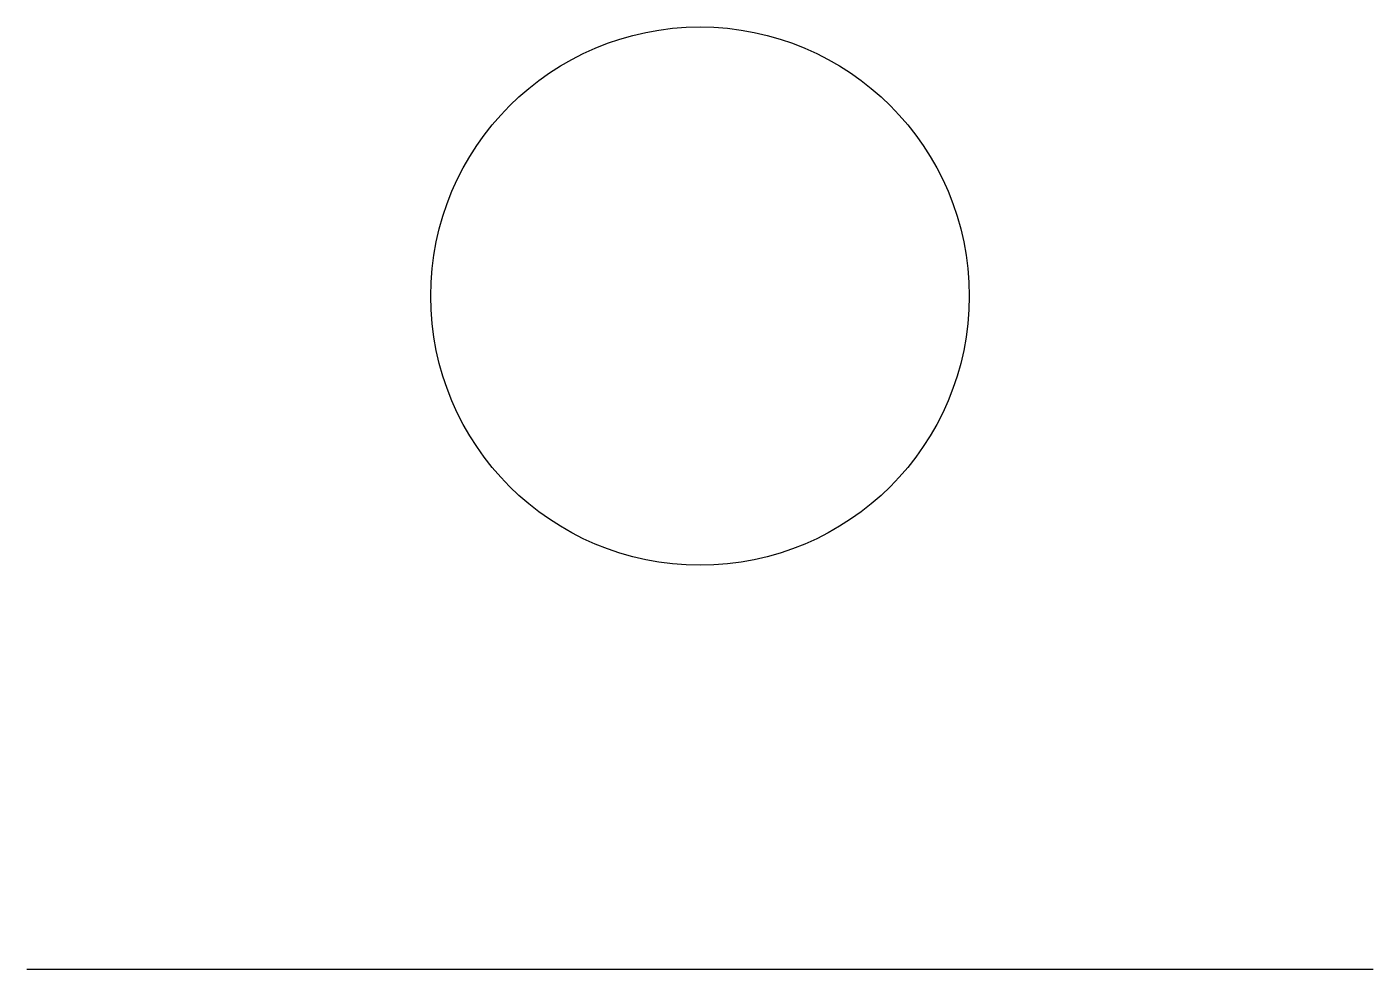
# Model space of a CAD drawing. Header units: inches. Extents: x 0 to 10, y 0 to 7.
import ezdxf

# ---------------------------------------------------------------- set-up
doc = ezdxf.new("R2010")
doc.units = ezdxf.units.IN

msp = doc.modelspace()

# ---------------------------------------------------------------- linework, layer by layer
msp.add_line((0, 0), (10, 0))
msp.add_circle((5, 5), 2)

doc.saveas('drawing.dxf')
